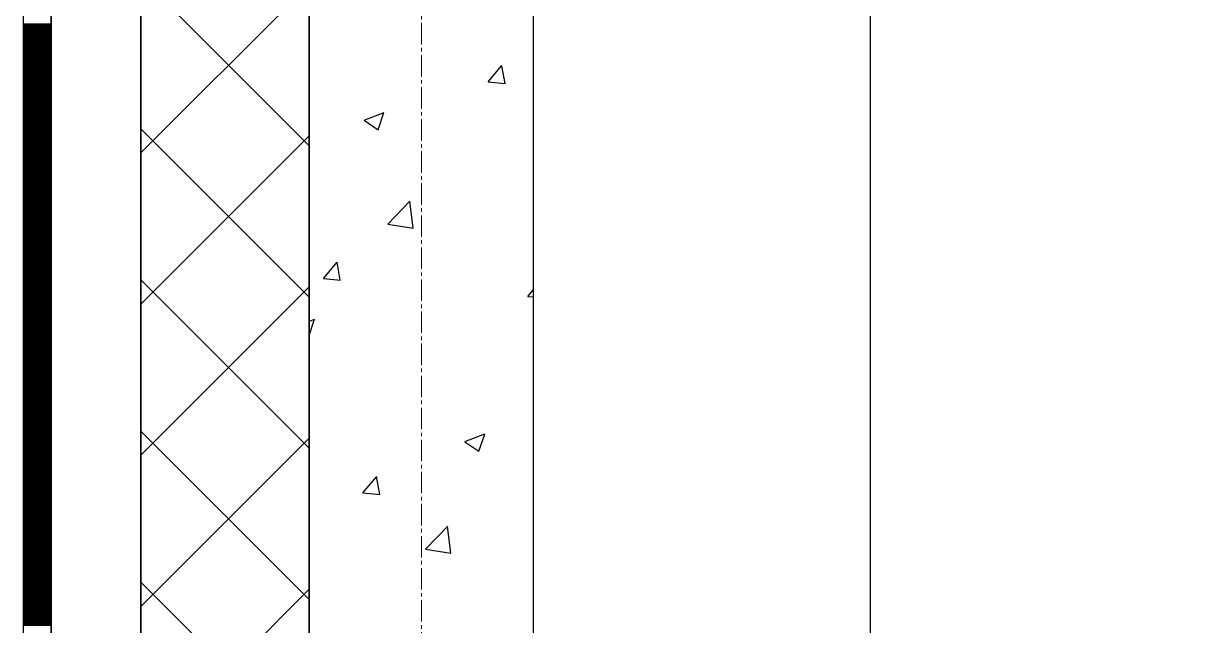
# Model space of a CAD drawing. Header units: millimetres. Extents: x 538266 to 1167394, y 114608 to 637157.
# Drawn here: x 1046079 to 1047112, y 563219 to 563756 of the extents above; entities that cross this region are included whole.
import ezdxf

# ---------------------------------------------------------------- set-up
doc = ezdxf.new("R2010")
doc.units = ezdxf.units.MM
doc.linetypes.add('CENTER2', pattern=[28.575, 19.05, -3.175, 3.175, -3.175])
doc.linetypes.add('DASHED', pattern=[19.05, 12.7, -6.35])
for name, color, linetype, lineweight in [('0) шт стен 3 эт', 150, 'Continuous', 60), ('АР_Стены ПЕНОблок', 52, 'Continuous', 20), ('АР_Тонкая', 254, 'Continuous', 5), ('АР_Утеплитель', 31, 'Continuous', 0), ('АР_Штриховка', 8, 'Continuous', 0)]:
    doc.layers.add(name, color=color, linetype=linetype, lineweight=lineweight)
doc.layers.add('АР_Делит', color=120, linetype='Continuous', lineweight=0, plot=False)
doc.layers.add('КР_Балки-0.5', color=60, linetype='Continuous', lineweight=50, plot=False)
doc.layers.add('РД_Оси_100', color=7, linetype='Continuous', lineweight=0, true_color=0x525252)

# ---------------------------------------------------------------- blocks, each defined once
blk = doc.blocks.new('СОШ_2200_АР_ОСИ_М100_28.05.24')
at = {"layer": 'АР_Делит', "color": 251, "linetype": 'DASHED', "true_color": 0x636466}
blk.add_lwpolyline([(114955, 135155), (114955, -355), (93595.036, -355), (93595.036, 13855), (94145, 13855), (94145, 68320), (66055, 68320), (66055, 13857.73), (83455, 13857.73), (83455, -355), (45245, -355), (45245, 13145), (44695, 13145), (44695, 26755), (45245, 26755), (45245, 68320), (20455, 68320), (20455, 26755), (27955, 26755), (27955, 13145), (-355, 13145), (-355, 100855)], dxfattribs=at)
at = {"layer": 'РД_Оси_100', "color": 251, "linetype": 'CENTER2', "true_color": 0x636466}
blk.add_line((0, -6155), (0, 139938.679), dxfattribs=at)
blk = doc.blocks.new('3_этаж1')
at = {"layer": 'АР_Стены ПЕНОблок', "color": 18, "linetype": 'Continuous', "lineweight": 25, "true_color": 0x000000}
for p, q in [((684283.6, 587568.7), (684283.6, 511368.7)), ((684483.6, 511368.7), (684483.6, 587568.7))]:
    blk.add_line(p, q, dxfattribs=at)
at = {"layer": 'АР_Тонкая', "color": 18, "linetype": 'Continuous', "lineweight": 25, "true_color": 0x000000}
for p, q in [((684028.6, 587568.7), (684028.6, 511368.7)), ((684053.6, 587568.7), (684053.6, 511368.7)), ((684053.6, 511368.7), (684053.6, 587568.7)), ((684133.6, 511368.7), (684133.6, 587568.7))]:
    blk.add_line(p, q, dxfattribs=at)
at = {"layer": 'АР_Утеплитель', "color": 18, "linetype": 'Continuous', "lineweight": 25, "true_color": 0x000000}
for p, q in [((684133.6, 587568.7), (684133.6, 511368.7)), ((684283.6, 511368.7), (684283.6, 587568.7))]:
    blk.add_line(p, q, dxfattribs=at)
at = {"layer": 'АР_Штриховка', "color": 18, "linetype": 'Continuous', "lineweight": 25, "true_color": 0x000000}
for p, q in [((684283.6, 563646.6), (684133.6, 563796.6)), ((684133.6, 563640.4), (684283.6, 563790.4)), ((684028.6, 563755.5), (684053.6, 563755.5)), ((684028.6, 563754.5), (684053.6, 563754.5)), ((684028.6, 563753.5), (684053.6, 563753.5)), ((684028.6, 563752.5), (684053.6, 563752.5)), ((684028.6, 563751.5), (684053.6, 563751.5)), ((684028.6, 563750.5), (684053.6, 563750.5)), ((684028.6, 563749.5), (684053.6, 563749.5)), ((684028.6, 563748.5), (684053.6, 563748.5)), ((684028.6, 563747.5), (684053.6, 563747.5)), ((684028.6, 563746.5), (684053.6, 563746.5)), ((684028.6, 563745.5), (684053.6, 563745.5)), ((684028.6, 563744.5), (684053.6, 563744.5)), ((684028.6, 563743.5), (684053.6, 563743.5)), ((684028.6, 563742.5), (684053.6, 563742.5)), ((684028.6, 563741.5), (684053.6, 563741.5)), ((684028.6, 563740.5), (684053.6, 563740.5)), ((684028.6, 563739.5), (684053.6, 563739.5)), ((684028.6, 563738.5), (684053.6, 563738.5)), ((684028.6, 563737.5), (684053.6, 563737.5)), ((684028.6, 563736.5), (684053.6, 563736.5)), ((684028.6, 563735.5), (684053.6, 563735.5)), ((684028.6, 563734.5), (684053.6, 563734.5)), ((684028.6, 563733.5), (684053.6, 563733.5)), ((684028.6, 563732.5), (684053.6, 563732.5)), ((684028.6, 563731.5), (684053.6, 563731.5)), ((684028.6, 563730.5), (684053.6, 563730.5)), ((684028.6, 563729.5), (684053.6, 563729.5)), ((684028.6, 563728.5), (684053.6, 563728.5)), ((684028.6, 563727.5), (684053.6, 563727.5)), ((684028.6, 563726.5), (684053.6, 563726.5)), ((684028.6, 563725.5), (684053.6, 563725.5)), ((684028.6, 563724.5), (684053.6, 563724.5)), ((684028.6, 563723.5), (684053.6, 563723.5)), ((684028.6, 563722.5), (684053.6, 563722.5)), ((684028.6, 563721.5), (684053.6, 563721.5)), ((684028.6, 563720.5), (684053.6, 563720.5)), ((684028.6, 563719.5), (684053.6, 563719.5)), ((684028.6, 563718.5), (684053.6, 563718.5)), ((684028.6, 563717.5), (684053.6, 563717.5)), ((684028.6, 563716.5), (684053.6, 563716.5)), ((684443.2, 563703.6), (684455.4, 563718.2)), ((684458.2, 563702.2), (684455.3, 563718.1)), ((684028.6, 563715.5), (684053.6, 563715.5)), ((684028.6, 563714.5), (684053.6, 563714.5)), ((684028.6, 563713.5), (684053.6, 563713.5)), ((684028.6, 563712.5), (684053.6, 563712.5)), ((684028.6, 563711.5), (684053.6, 563711.5)), ((684028.6, 563710.5), (684053.6, 563710.5)), ((684028.6, 563709.5), (684053.6, 563709.5)), ((684028.6, 563708.5), (684053.6, 563708.5)), ((684028.6, 563707.5), (684053.6, 563707.5)), ((684028.6, 563706.5), (684053.6, 563706.5)), ((684028.6, 563705.5), (684053.6, 563705.5)), ((684028.6, 563704.5), (684053.6, 563704.5)), ((684028.6, 563703.5), (684053.6, 563703.5)), ((684028.6, 563702.5), (684053.6, 563702.5)), ((684028.6, 563701.5), (684053.6, 563701.5)), ((684028.6, 563700.5), (684053.6, 563700.5)), ((684028.6, 563699.5), (684053.6, 563699.5)), ((684028.6, 563698.5), (684053.6, 563698.5)), ((684028.6, 563697.5), (684053.6, 563697.5)), ((684028.6, 563696.5), (684053.6, 563696.5)), ((684443.2, 563703.6), (684458.4, 563702.2)), ((684028.6, 563695.5), (684053.6, 563695.5)), ((684028.6, 563694.5), (684053.6, 563694.5)), ((684028.6, 563693.5), (684053.6, 563693.5)), ((684028.6, 563692.5), (684053.6, 563692.5)), ((684028.6, 563691.5), (684053.6, 563691.5)), ((684028.6, 563690.5), (684053.6, 563690.5)), ((684028.6, 563689.5), (684053.6, 563689.5)), ((684028.6, 563688.5), (684053.6, 563688.5)), ((684028.6, 563687.5), (684053.6, 563687.5)), ((684028.6, 563686.5), (684053.6, 563686.5)), ((684028.6, 563685.5), (684053.6, 563685.5)), ((684028.6, 563684.5), (684053.6, 563684.5)), ((684028.6, 563683.5), (684053.6, 563683.5)), ((684028.6, 563682.5), (684053.6, 563682.5)), ((684028.6, 563681.5), (684053.6, 563681.5)), ((684028.6, 563680.5), (684053.6, 563680.5)), ((684028.6, 563679.5), (684053.6, 563679.5)), ((684028.6, 563678.5), (684053.6, 563678.5)), ((684028.6, 563677.5), (684053.6, 563677.5)), ((684028.6, 563676.5), (684053.6, 563676.5)), ((684028.6, 563675.5), (684053.6, 563675.5)), ((684332.5, 563669.7), (684350.3, 563676.5)), ((684345.1, 563660.9), (684350.2, 563676.3)), ((684028.6, 563674.5), (684053.6, 563674.5)), ((684028.6, 563673.5), (684053.6, 563673.5)), ((684028.6, 563672.5), (684053.6, 563672.5)), ((684028.6, 563671.5), (684053.6, 563671.5)), ((684028.6, 563670.5), (684053.6, 563670.5)), ((684028.6, 563669.5), (684053.6, 563669.5)), ((684028.6, 563668.5), (684053.6, 563668.5)), ((684028.6, 563667.5), (684053.6, 563667.5)), ((684028.6, 563666.5), (684053.6, 563666.5)), ((684028.6, 563665.5), (684053.6, 563665.5)), ((684332.4, 563669.5), (684345.1, 563660.9)), ((684028.6, 563664.5), (684053.6, 563664.5)), ((684028.6, 563663.5), (684053.6, 563663.5)), ((684028.6, 563662.5), (684053.6, 563662.5)), ((684028.6, 563661.5), (684053.6, 563661.5)), ((684028.6, 563660.5), (684053.6, 563660.5)), ((684028.6, 563659.5), (684053.6, 563659.5)), ((684028.6, 563658.5), (684053.6, 563658.5)), ((684028.6, 563657.5), (684053.6, 563657.5)), ((684028.6, 563656.5), (684053.6, 563656.5)), ((684028.6, 563655.5), (684053.6, 563655.5)), ((684028.6, 563654.5), (684053.6, 563654.5)), ((684283.6, 563511.9), (684133.6, 563661.9)), ((684133.6, 563505.7), (684283.6, 563655.7)), ((684028.6, 563653.5), (684053.6, 563653.5)), ((684028.6, 563652.5), (684053.6, 563652.5)), ((684028.6, 563651.5), (684053.6, 563651.5)), ((684028.6, 563650.5), (684053.6, 563650.5)), ((684028.6, 563649.5), (684053.6, 563649.5)), ((684028.6, 563648.5), (684053.6, 563648.5)), ((684028.6, 563647.5), (684053.6, 563647.5)), ((684028.6, 563646.5), (684053.6, 563646.5)), ((684028.6, 563645.5), (684053.6, 563645.5)), ((684028.6, 563644.5), (684053.6, 563644.5)), ((684028.6, 563643.5), (684053.6, 563643.5)), ((684028.6, 563642.5), (684053.6, 563642.5)), ((684028.6, 563641.5), (684053.6, 563641.5)), ((684028.6, 563640.5), (684053.6, 563640.5)), ((684028.6, 563639.5), (684053.6, 563639.5)), ((684028.6, 563638.5), (684053.6, 563638.5)), ((684028.6, 563637.5), (684053.6, 563637.5)), ((684028.6, 563636.5), (684053.6, 563636.5)), ((684028.6, 563635.5), (684053.6, 563635.5)), ((684028.6, 563634.5), (684053.6, 563634.5)), ((684028.6, 563633.5), (684053.6, 563633.5)), ((684028.6, 563632.5), (684053.6, 563632.5)), ((684028.6, 563631.5), (684053.6, 563631.5)), ((684028.6, 563630.5), (684053.6, 563630.5)), ((684028.6, 563629.5), (684053.6, 563629.5)), ((684028.6, 563628.5), (684053.6, 563628.5)), ((684028.6, 563627.5), (684053.6, 563627.5)), ((684028.6, 563626.5), (684053.6, 563626.5)), ((684028.6, 563625.5), (684053.6, 563625.5)), ((684028.6, 563624.5), (684053.6, 563624.5)), ((684028.6, 563623.5), (684053.6, 563623.5)), ((684028.6, 563622.5), (684053.6, 563622.5)), ((684028.6, 563621.5), (684053.6, 563621.5)), ((684028.6, 563620.5), (684053.6, 563620.5)), ((684028.6, 563619.5), (684053.6, 563619.5)), ((684028.6, 563618.5), (684053.6, 563618.5)), ((684028.6, 563617.5), (684053.6, 563617.5)), ((684028.6, 563616.5), (684053.6, 563616.5)), ((684028.6, 563615.5), (684053.6, 563615.5)), ((684028.6, 563614.5), (684053.6, 563614.5)), ((684028.6, 563613.5), (684053.6, 563613.5)), ((684028.6, 563612.5), (684053.6, 563612.5)), ((684028.6, 563611.5), (684053.6, 563611.5)), ((684028.6, 563610.5), (684053.6, 563610.5)), ((684028.6, 563609.5), (684053.6, 563609.5)), ((684028.6, 563608.5), (684053.6, 563608.5)), ((684028.6, 563607.5), (684053.6, 563607.5)), ((684028.6, 563606.5), (684053.6, 563606.5)), ((684028.6, 563605.5), (684053.6, 563605.5)), ((684028.6, 563604.5), (684053.6, 563604.5)), ((684028.6, 563603.5), (684053.6, 563603.5)), ((684028.6, 563602.5), (684053.6, 563602.5)), ((684028.6, 563601.5), (684053.6, 563601.5)), ((684028.6, 563600.5), (684053.6, 563600.5)), ((684028.6, 563599.5), (684053.6, 563599.5)), ((684028.6, 563598.5), (684053.6, 563598.5)), ((684028.6, 563597.5), (684053.6, 563597.5)), ((684028.6, 563596.5), (684053.6, 563596.5)), ((684028.6, 563595.5), (684053.6, 563595.5)), ((684028.6, 563594.5), (684053.6, 563594.5)), ((684028.6, 563593.5), (684053.6, 563593.5)), ((684028.6, 563592.5), (684053.6, 563592.5)), ((684353.5, 563576.8), (684373.3, 563597.4)), ((684376.1, 563573.3), (684373.3, 563597.4)), ((684028.6, 563591.5), (684053.6, 563591.5)), ((684028.6, 563590.5), (684053.6, 563590.5)), ((684028.6, 563589.5), (684053.6, 563589.5)), ((684028.6, 563588.5), (684053.6, 563588.5)), ((684028.6, 563587.5), (684053.6, 563587.5)), ((684028.6, 563586.5), (684053.6, 563586.5)), ((684028.6, 563585.5), (684053.6, 563585.5)), ((684028.6, 563584.5), (684053.6, 563584.5)), ((684028.6, 563583.5), (684053.6, 563583.5)), ((684028.6, 563582.5), (684053.6, 563582.5)), ((684028.6, 563581.5), (684053.6, 563581.5)), ((684028.6, 563580.5), (684053.6, 563580.5)), ((684028.6, 563579.5), (684053.6, 563579.5)), ((684028.6, 563578.5), (684053.6, 563578.5)), ((684028.6, 563577.5), (684053.6, 563577.5)), ((684028.6, 563576.5), (684053.6, 563576.5)), ((684028.6, 563575.5), (684053.6, 563575.5)), ((684028.6, 563574.5), (684053.6, 563574.5)), ((684028.6, 563573.5), (684053.6, 563573.5)), ((684028.6, 563572.5), (684053.6, 563572.5)), ((684028.6, 563571.5), (684053.6, 563571.5)), ((684353.5, 563576.8), (684376.1, 563573.3)), ((684028.6, 563570.5), (684053.6, 563570.5)), ((684028.6, 563569.5), (684053.6, 563569.5)), ((684028.6, 563568.5), (684053.6, 563568.5)), ((684028.6, 563567.5), (684053.6, 563567.5)), ((684028.6, 563566.5), (684053.6, 563566.5)), ((684028.6, 563565.5), (684053.6, 563565.5)), ((684028.6, 563564.5), (684053.6, 563564.5)), ((684028.6, 563563.5), (684053.6, 563563.5)), ((684028.6, 563562.5), (684053.6, 563562.5)), ((684028.6, 563561.5), (684053.6, 563561.5)), ((684028.6, 563560.5), (684053.6, 563560.5)), ((684028.6, 563559.5), (684053.6, 563559.5)), ((684028.6, 563558.5), (684053.6, 563558.5)), ((684028.6, 563557.5), (684053.6, 563557.5)), ((684028.6, 563556.5), (684053.6, 563556.5)), ((684028.6, 563555.5), (684053.6, 563555.5)), ((684028.6, 563554.5), (684053.6, 563554.5)), ((684028.6, 563553.5), (684053.6, 563553.5)), ((684028.6, 563552.5), (684053.6, 563552.5)), ((684028.6, 563551.5), (684053.6, 563551.5)), ((684028.6, 563550.5), (684053.6, 563550.5)), ((684028.6, 563549.5), (684053.6, 563549.5)), ((684028.6, 563548.5), (684053.6, 563548.5)), ((684028.6, 563547.5), (684053.6, 563547.5)), ((684028.6, 563546.5), (684053.6, 563546.5)), ((684028.6, 563545.5), (684053.6, 563545.5)), ((684028.6, 563544.5), (684053.6, 563544.5)), ((684028.6, 563543.5), (684053.6, 563543.5)), ((684028.6, 563542.5), (684053.6, 563542.5)), ((684028.6, 563541.5), (684053.6, 563541.5)), ((684028.6, 563540.5), (684053.6, 563540.5)), ((684296.3, 563528.5), (684308.5, 563543)), ((684311.3, 563527.1), (684308.4, 563543)), ((684028.6, 563539.5), (684053.6, 563539.5)), ((684028.6, 563538.5), (684053.6, 563538.5)), ((684028.6, 563537.5), (684053.6, 563537.5)), ((684028.6, 563536.5), (684053.6, 563536.5)), ((684028.6, 563535.5), (684053.6, 563535.5)), ((684028.6, 563534.5), (684053.6, 563534.5)), ((684028.6, 563533.5), (684053.6, 563533.5)), ((684028.6, 563532.5), (684053.6, 563532.5)), ((684028.6, 563531.5), (684053.6, 563531.5)), ((684028.6, 563530.5), (684053.6, 563530.5)), ((684028.6, 563529.5), (684053.6, 563529.5)), ((684028.6, 563528.5), (684053.6, 563528.5)), ((684028.6, 563527.5), (684053.6, 563527.5)), ((684028.6, 563526.5), (684053.6, 563526.5)), ((684028.6, 563525.5), (684053.6, 563525.5)), ((684028.6, 563524.5), (684053.6, 563524.5)), ((684028.6, 563523.5), (684053.6, 563523.5)), ((684028.6, 563522.5), (684053.6, 563522.5)), ((684028.6, 563521.5), (684053.6, 563521.5)), ((684028.6, 563520.5), (684053.6, 563520.5)), ((684283.6, 563377.2), (684133.6, 563527.2)), ((684133.6, 563371), (684283.6, 563521)), ((684296.3, 563528.4), (684311.4, 563527.1)), ((684028.6, 563519.5), (684053.6, 563519.5)), ((684028.6, 563518.5), (684053.6, 563518.5)), ((684028.6, 563517.5), (684053.6, 563517.5)), ((684028.6, 563516.5), (684053.6, 563516.5)), ((684028.6, 563515.5), (684053.6, 563515.5)), ((684028.6, 563514.5), (684053.6, 563514.5)), ((684028.6, 563513.5), (684053.6, 563513.5)), ((684028.6, 563512.5), (684053.6, 563512.5)), ((684028.6, 563511.5), (684053.6, 563511.5)), ((684028.6, 563510.5), (684053.6, 563510.5)), ((684028.6, 563509.5), (684053.6, 563509.5)), ((684478.4, 563512.5), (684483.6, 563518.6)), ((684478.4, 563512.5), (684483.6, 563512.1)), ((684028.6, 563508.5), (684053.6, 563508.5)), ((684028.6, 563507.5), (684053.6, 563507.5)), ((684028.6, 563506.5), (684053.6, 563506.5)), ((684028.6, 563505.5), (684053.6, 563505.5)), ((684028.6, 563504.5), (684053.6, 563504.5)), ((684028.6, 563503.5), (684053.6, 563503.5)), ((684028.6, 563502.5), (684053.6, 563502.5)), ((684028.6, 563501.5), (684053.6, 563501.5)), ((684028.6, 563500.5), (684053.6, 563500.5)), ((684028.6, 563499.5), (684053.6, 563499.5)), ((684028.6, 563498.5), (684053.6, 563498.5)), ((684028.6, 563497.5), (684053.6, 563497.5)), ((684028.6, 563496.5), (684053.6, 563496.5)), ((684028.6, 563495.5), (684053.6, 563495.5)), ((684028.6, 563494.5), (684053.6, 563494.5)), ((684028.6, 563493.5), (684053.6, 563493.5)), ((684028.6, 563492.5), (684053.6, 563492.5)), ((684028.6, 563491.5), (684053.6, 563491.5)), ((684028.6, 563490.5), (684053.6, 563490.5)), ((684028.6, 563489.5), (684053.6, 563489.5)), ((684283.6, 563490.4), (684288.5, 563492.3)), ((684283.6, 563477.7), (684288.4, 563492.1)), ((684028.6, 563488.5), (684053.6, 563488.5)), ((684028.6, 563487.5), (684053.6, 563487.5)), ((684028.6, 563486.5), (684053.6, 563486.5)), ((684028.6, 563485.5), (684053.6, 563485.5)), ((684028.6, 563484.5), (684053.6, 563484.5)), ((684028.6, 563483.5), (684053.6, 563483.5)), ((684028.6, 563482.5), (684053.6, 563482.5)), ((684028.6, 563481.5), (684053.6, 563481.5)), ((684028.6, 563480.5), (684053.6, 563480.5)), ((684028.6, 563479.5), (684053.6, 563479.5)), ((684028.6, 563478.5), (684053.6, 563478.5)), ((684028.6, 563477.5), (684053.6, 563477.5)), ((684028.6, 563476.5), (684053.6, 563476.5)), ((684028.6, 563475.5), (684053.6, 563475.5)), ((684028.6, 563474.5), (684053.6, 563474.5)), ((684028.6, 563473.5), (684053.6, 563473.5)), ((684028.6, 563472.5), (684053.6, 563472.5)), ((684028.6, 563471.5), (684053.6, 563471.5)), ((684028.6, 563470.5), (684053.6, 563470.5)), ((684028.6, 563469.5), (684053.6, 563469.5)), ((684028.6, 563468.5), (684053.6, 563468.5)), ((684028.6, 563467.5), (684053.6, 563467.5)), ((684028.6, 563466.5), (684053.6, 563466.5)), ((684028.6, 563465.5), (684053.6, 563465.5)), ((684028.6, 563464.5), (684053.6, 563464.5)), ((684028.6, 563463.5), (684053.6, 563463.5)), ((684028.6, 563462.5), (684053.6, 563462.5)), ((684028.6, 563461.5), (684053.6, 563461.5)), ((684028.6, 563460.5), (684053.6, 563460.5)), ((684028.6, 563459.5), (684053.6, 563459.5)), ((684028.6, 563458.5), (684053.6, 563458.5)), ((684028.6, 563457.5), (684053.6, 563457.5)), ((684028.6, 563456.5), (684053.6, 563456.5)), ((684028.6, 563455.5), (684053.6, 563455.5)), ((684028.6, 563454.5), (684053.6, 563454.5)), ((684028.6, 563453.5), (684053.6, 563453.5)), ((684028.6, 563452.5), (684053.6, 563452.5)), ((684028.6, 563451.5), (684053.6, 563451.5)), ((684028.6, 563450.5), (684053.6, 563450.5)), ((684028.6, 563449.5), (684053.6, 563449.5)), ((684028.6, 563448.5), (684053.6, 563448.5)), ((684028.6, 563447.5), (684053.6, 563447.5)), ((684028.6, 563446.5), (684053.6, 563446.5)), ((684028.6, 563445.5), (684053.6, 563445.5)), ((684028.6, 563444.5), (684053.6, 563444.5)), ((684028.6, 563443.5), (684053.6, 563443.5)), ((684028.6, 563442.5), (684053.6, 563442.5)), ((684028.6, 563441.5), (684053.6, 563441.5)), ((684028.6, 563440.5), (684053.6, 563440.5)), ((684028.6, 563439.5), (684053.6, 563439.5)), ((684028.6, 563438.5), (684053.6, 563438.5)), ((684028.6, 563437.5), (684053.6, 563437.5)), ((684028.6, 563436.5), (684053.6, 563436.5)), ((684028.6, 563435.5), (684053.6, 563435.5)), ((684028.6, 563434.5), (684053.6, 563434.5)), ((684028.6, 563433.5), (684053.6, 563433.5)), ((684028.6, 563432.5), (684053.6, 563432.5)), ((684028.6, 563431.5), (684053.6, 563431.5)), ((684028.6, 563430.5), (684053.6, 563430.5)), ((684028.6, 563429.5), (684053.6, 563429.5)), ((684028.6, 563428.5), (684053.6, 563428.5)), ((684028.6, 563427.5), (684053.6, 563427.5)), ((684028.6, 563426.5), (684053.6, 563426.5)), ((684028.6, 563425.5), (684053.6, 563425.5)), ((684028.6, 563424.5), (684053.6, 563424.5)), ((684028.6, 563423.5), (684053.6, 563423.5)), ((684028.6, 563422.5), (684053.6, 563422.5)), ((684028.6, 563421.5), (684053.6, 563421.5)), ((684028.6, 563420.5), (684053.6, 563420.5)), ((684028.6, 563419.5), (684053.6, 563419.5)), ((684028.6, 563418.5), (684053.6, 563418.5)), ((684028.6, 563417.5), (684053.6, 563417.5)), ((684028.6, 563416.5), (684053.6, 563416.5)), ((684028.6, 563415.5), (684053.6, 563415.5)), ((684028.6, 563414.5), (684053.6, 563414.5)), ((684028.6, 563413.5), (684053.6, 563413.5)), ((684028.6, 563412.5), (684053.6, 563412.5)), ((684028.6, 563411.5), (684053.6, 563411.5)), ((684028.6, 563410.5), (684053.6, 563410.5)), ((684028.6, 563409.5), (684053.6, 563409.5)), ((684028.6, 563408.5), (684053.6, 563408.5)), ((684028.6, 563407.5), (684053.6, 563407.5)), ((684028.6, 563406.5), (684053.6, 563406.5)), ((684028.6, 563405.5), (684053.6, 563405.5)), ((684028.6, 563404.5), (684053.6, 563404.5)), ((684028.6, 563403.5), (684053.6, 563403.5)), ((684028.6, 563402.5), (684053.6, 563402.5)), ((684028.6, 563401.5), (684053.6, 563401.5)), ((684028.6, 563400.5), (684053.6, 563400.5)), ((684028.6, 563399.5), (684053.6, 563399.5)), ((684028.6, 563398.5), (684053.6, 563398.5)), ((684028.6, 563397.5), (684053.6, 563397.5)), ((684028.6, 563396.5), (684053.6, 563396.5)), ((684028.6, 563395.5), (684053.6, 563395.5)), ((684028.6, 563394.5), (684053.6, 563394.5)), ((684028.6, 563393.5), (684053.6, 563393.5)), ((684028.6, 563392.5), (684053.6, 563392.5)), ((684028.6, 563391.5), (684053.6, 563391.5)), ((684028.6, 563390.5), (684053.6, 563390.5)), ((684028.6, 563389.5), (684053.6, 563389.5)), ((684028.6, 563388.5), (684053.6, 563388.5)), ((684028.6, 563387.5), (684053.6, 563387.5)), ((684028.6, 563386.5), (684053.6, 563386.5)), ((684028.6, 563385.5), (684053.6, 563385.5)), ((684283.6, 563242.5), (684133.6, 563392.5)), ((684133.6, 563236.2), (684283.6, 563386.2)), ((684422.3, 563383.2), (684440.1, 563390)), ((684434.9, 563374.5), (684440, 563389.8)), ((684028.6, 563384.5), (684053.6, 563384.5)), ((684028.6, 563383.5), (684053.6, 563383.5)), ((684028.6, 563382.5), (684053.6, 563382.5)), ((684028.6, 563381.5), (684053.6, 563381.5)), ((684028.6, 563380.5), (684053.6, 563380.5)), ((684028.6, 563379.5), (684053.6, 563379.5)), ((684028.6, 563378.5), (684053.6, 563378.5)), ((684028.6, 563377.5), (684053.6, 563377.5)), ((684028.6, 563376.5), (684053.6, 563376.5)), ((684028.6, 563375.5), (684053.6, 563375.5)), ((684422.2, 563383), (684434.9, 563374.5)), ((684028.6, 563374.5), (684053.6, 563374.5)), ((684028.6, 563373.5), (684053.6, 563373.5)), ((684028.6, 563372.5), (684053.6, 563372.5)), ((684028.6, 563371.5), (684053.6, 563371.5)), ((684028.6, 563370.5), (684053.6, 563370.5)), ((684028.6, 563369.5), (684053.6, 563369.5)), ((684028.6, 563368.5), (684053.6, 563368.5)), ((684028.6, 563367.5), (684053.6, 563367.5)), ((684028.6, 563366.5), (684053.6, 563366.5)), ((684028.6, 563365.5), (684053.6, 563365.5)), ((684028.6, 563364.5), (684053.6, 563364.5)), ((684028.6, 563363.5), (684053.6, 563363.5)), ((684028.6, 563362.5), (684053.6, 563362.5)), ((684028.6, 563361.5), (684053.6, 563361.5)), ((684028.6, 563360.5), (684053.6, 563360.5)), ((684028.6, 563359.5), (684053.6, 563359.5)), ((684028.6, 563358.5), (684053.6, 563358.5)), ((684028.6, 563357.5), (684053.6, 563357.5)), ((684028.6, 563356.5), (684053.6, 563356.5)), ((684028.6, 563355.5), (684053.6, 563355.5)), ((684028.6, 563354.5), (684053.6, 563354.5)), ((684028.6, 563353.5), (684053.6, 563353.5)), ((684028.6, 563352.5), (684053.6, 563352.5)), ((684028.6, 563351.5), (684053.6, 563351.5)), ((684028.6, 563350.5), (684053.6, 563350.5)), ((684028.6, 563349.5), (684053.6, 563349.5)), ((684028.6, 563348.5), (684053.6, 563348.5)), ((684028.6, 563347.5), (684053.6, 563347.5)), ((684028.6, 563346.5), (684053.6, 563346.5)), ((684028.6, 563345.5), (684053.6, 563345.5)), ((684028.6, 563344.5), (684053.6, 563344.5)), ((684331.5, 563337.4), (684343.7, 563352)), ((684346.5, 563336), (684343.6, 563352)), ((684028.6, 563343.5), (684053.6, 563343.5)), ((684028.6, 563342.5), (684053.6, 563342.5)), ((684028.6, 563341.5), (684053.6, 563341.5)), ((684028.6, 563340.5), (684053.6, 563340.5)), ((684028.6, 563339.5), (684053.6, 563339.5)), ((684028.6, 563338.5), (684053.6, 563338.5)), ((684028.6, 563337.5), (684053.6, 563337.5)), ((684028.6, 563336.5), (684053.6, 563336.5)), ((684028.6, 563335.5), (684053.6, 563335.5)), ((684028.6, 563334.5), (684053.6, 563334.5)), ((684331.5, 563337.4), (684346.7, 563336.1)), ((684028.6, 563333.5), (684053.6, 563333.5)), ((684028.6, 563332.5), (684053.6, 563332.5)), ((684028.6, 563331.5), (684053.6, 563331.5)), ((684028.6, 563330.5), (684053.6, 563330.5)), ((684028.6, 563329.5), (684053.6, 563329.5)), ((684028.6, 563328.5), (684053.6, 563328.5)), ((684028.6, 563327.5), (684053.6, 563327.5)), ((684028.6, 563326.5), (684053.6, 563326.5)), ((684028.6, 563325.5), (684053.6, 563325.5)), ((684028.6, 563324.5), (684053.6, 563324.5)), ((684028.6, 563323.5), (684053.6, 563323.5)), ((684028.6, 563322.5), (684053.6, 563322.5)), ((684028.6, 563321.5), (684053.6, 563321.5)), ((684028.6, 563320.5), (684053.6, 563320.5)), ((684028.6, 563319.5), (684053.6, 563319.5)), ((684028.6, 563318.5), (684053.6, 563318.5)), ((684028.6, 563317.5), (684053.6, 563317.5)), ((684028.6, 563316.5), (684053.6, 563316.5)), ((684028.6, 563315.5), (684053.6, 563315.5)), ((684028.6, 563314.5), (684053.6, 563314.5)), ((684028.6, 563313.5), (684053.6, 563313.5)), ((684028.6, 563312.5), (684053.6, 563312.5)), ((684028.6, 563311.5), (684053.6, 563311.5)), ((684028.6, 563310.5), (684053.6, 563310.5)), ((684028.6, 563309.5), (684053.6, 563309.5)), ((684028.6, 563308.5), (684053.6, 563308.5)), ((684028.6, 563307.5), (684053.6, 563307.5)), ((684028.6, 563306.5), (684053.6, 563306.5)), ((684028.6, 563305.5), (684053.6, 563305.5)), ((684028.6, 563304.5), (684053.6, 563304.5)), ((684028.6, 563303.5), (684053.6, 563303.5)), ((684387.2, 563287.3), (684407, 563307.9)), ((684409.8, 563283.8), (684406.9, 563307.9)), ((684028.6, 563302.5), (684053.6, 563302.5)), ((684028.6, 563301.5), (684053.6, 563301.5)), ((684028.6, 563300.5), (684053.6, 563300.5)), ((684028.6, 563299.5), (684053.6, 563299.5)), ((684028.6, 563298.5), (684053.6, 563298.5)), ((684028.6, 563297.5), (684053.6, 563297.5)), ((684028.6, 563296.5), (684053.6, 563296.5)), ((684028.6, 563295.5), (684053.6, 563295.5)), ((684028.6, 563294.5), (684053.6, 563294.5)), ((684028.6, 563293.5), (684053.6, 563293.5)), ((684028.6, 563292.5), (684053.6, 563292.5)), ((684028.6, 563291.5), (684053.6, 563291.5)), ((684028.6, 563290.5), (684053.6, 563290.5)), ((684028.6, 563289.5), (684053.6, 563289.5)), ((684028.6, 563288.5), (684053.6, 563288.5)), ((684028.6, 563287.5), (684053.6, 563287.5)), ((684028.6, 563286.5), (684053.6, 563286.5)), ((684028.6, 563285.5), (684053.6, 563285.5)), ((684028.6, 563284.5), (684053.6, 563284.5)), ((684028.6, 563283.5), (684053.6, 563283.5)), ((684028.6, 563282.5), (684053.6, 563282.5)), ((684387.2, 563287.3), (684409.8, 563283.8)), ((684028.6, 563281.5), (684053.6, 563281.5)), ((684028.6, 563280.5), (684053.6, 563280.5)), ((684028.6, 563279.5), (684053.6, 563279.5)), ((684028.6, 563278.5), (684053.6, 563278.5)), ((684028.6, 563277.5), (684053.6, 563277.5)), ((684028.6, 563276.5), (684053.6, 563276.5)), ((684028.6, 563275.5), (684053.6, 563275.5)), ((684028.6, 563274.5), (684053.6, 563274.5)), ((684028.6, 563273.5), (684053.6, 563273.5)), ((684028.6, 563272.5), (684053.6, 563272.5)), ((684028.6, 563271.5), (684053.6, 563271.5)), ((684028.6, 563270.5), (684053.6, 563270.5)), ((684028.6, 563269.5), (684053.6, 563269.5)), ((684028.6, 563268.5), (684053.6, 563268.5)), ((684028.6, 563267.5), (684053.6, 563267.5)), ((684028.6, 563266.5), (684053.6, 563266.5)), ((684028.6, 563265.5), (684053.6, 563265.5)), ((684028.6, 563264.5), (684053.6, 563264.5)), ((684028.6, 563263.5), (684053.6, 563263.5)), ((684028.6, 563262.5), (684053.6, 563262.5)), ((684028.6, 563261.5), (684053.6, 563261.5)), ((684028.6, 563260.5), (684053.6, 563260.5)), ((684028.6, 563259.5), (684053.6, 563259.5)), ((684028.6, 563258.5), (684053.6, 563258.5)), ((684028.6, 563257.5), (684053.6, 563257.5)), ((684028.6, 563256.5), (684053.6, 563256.5)), ((684028.6, 563255.5), (684053.6, 563255.5)), ((684028.6, 563254.5), (684053.6, 563254.5)), ((684028.6, 563253.5), (684053.6, 563253.5)), ((684028.6, 563252.5), (684053.6, 563252.5)), ((684028.6, 563251.5), (684053.6, 563251.5)), ((684283.6, 563107.8), (684133.6, 563257.8)), ((684133.6, 563101.5), (684283.6, 563251.5)), ((684028.6, 563250.5), (684053.6, 563250.5)), ((684028.6, 563249.5), (684053.6, 563249.5)), ((684028.6, 563248.5), (684053.6, 563248.5)), ((684028.6, 563247.5), (684053.6, 563247.5)), ((684028.6, 563246.5), (684053.6, 563246.5)), ((684028.6, 563245.5), (684053.6, 563245.5)), ((684028.6, 563244.5), (684053.6, 563244.5)), ((684028.6, 563243.5), (684053.6, 563243.5)), ((684028.6, 563242.5), (684053.6, 563242.5)), ((684028.6, 563241.5), (684053.6, 563241.5)), ((684028.6, 563240.5), (684053.6, 563240.5)), ((684028.6, 563239.5), (684053.6, 563239.5)), ((684028.6, 563238.5), (684053.6, 563238.5)), ((684028.6, 563237.5), (684053.6, 563237.5)), ((684028.6, 563236.5), (684053.6, 563236.5)), ((684028.6, 563235.5), (684053.6, 563235.5)), ((684028.6, 563234.5), (684053.6, 563234.5)), ((684028.6, 563233.5), (684053.6, 563233.5)), ((684028.6, 563232.5), (684053.6, 563232.5)), ((684028.6, 563231.5), (684053.6, 563231.5)), ((684028.6, 563230.5), (684053.6, 563230.5)), ((684028.6, 563229.5), (684053.6, 563229.5)), ((684028.6, 563228.5), (684053.6, 563228.5)), ((684028.6, 563227.5), (684053.6, 563227.5)), ((684028.6, 563226.5), (684053.6, 563226.5)), ((684028.6, 563225.5), (684053.6, 563225.5)), ((684028.6, 563224.5), (684053.6, 563224.5)), ((684028.6, 563223.5), (684053.6, 563223.5)), ((684028.6, 563222.5), (684053.6, 563222.5)), ((684028.6, 563221.5), (684053.6, 563221.5)), ((684028.6, 563220.5), (684053.6, 563220.5)), ((684028.6, 563219.5), (684053.6, 563219.5))]:
    blk.add_line(p, q, dxfattribs=at)
at = {"layer": 'КР_Балки-0.5', "color": 18, "lineweight": 25, "ltscale": 200, "true_color": 0x000000}
for p, q in [((684283.6, 561068.7), (684283.6, 587568.7)), ((684783.6, 587568.7), (684783.6, 561068.7))]:
    blk.add_line(p, q, dxfattribs=at)

msp = doc.modelspace()

# ---------------------------------------------------------------- block references
at = {"layer": '0) шт стен 3 эт', "color": 5, "lineweight": 25}
msp.add_blockref('3_этаж1', (362050, 0), dxfattribs=at)
at = {"layer": 'РД_Оси_100', "lineweight": 25}
msp.add_blockref('СОШ_2200_АР_ОСИ_М100_28.05.24', (1046433.6, 496768.7), dxfattribs=at)

doc.saveas('drawing.dxf')
